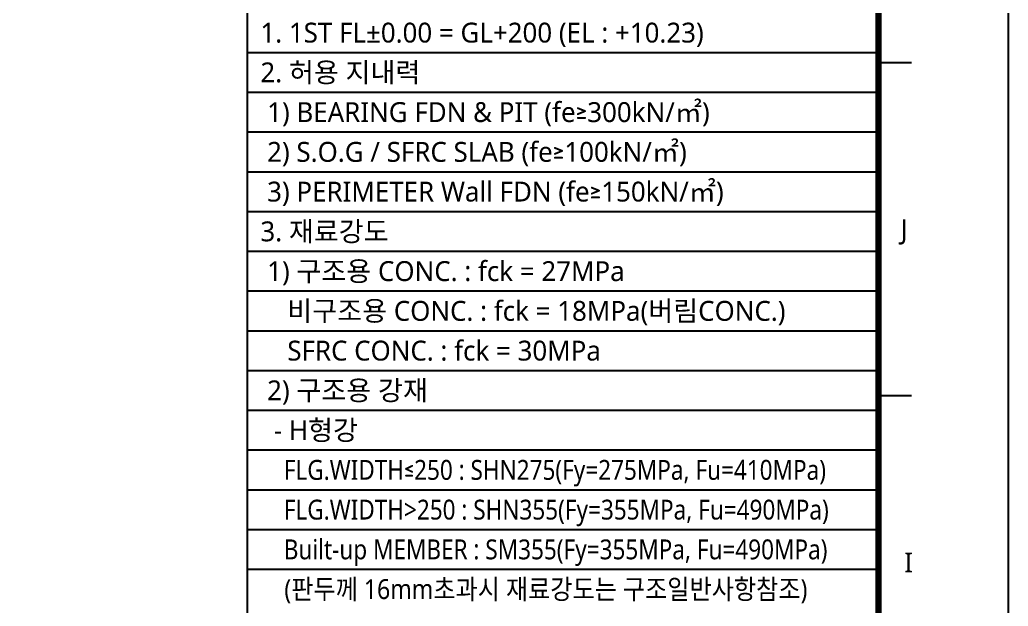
# Model space of a CAD drawing. Header units: millimetres. Extents: x -17369 to 294000, y -718917 to 220315.
# Drawn here: x 241787 to 294000, y -238157 to -207174 of the extents above; entities that cross this region are included whole.
import ezdxf
from ezdxf.enums import TextEntityAlignment as Align

# ---------------------------------------------------------------- set-up
doc = ezdxf.new("R2010")
doc.units = ezdxf.units.MM
doc.header["$LTSCALE"] = 350
doc.layers.get('Defpoints').update_dxf_attribs({"color": 181})
doc.layers.add('FORM$0$KIA-Form$2$A-FORM', color=7, linetype='Continuous')
doc.layers.add('T', color=7, linetype='Continuous')
doc.layers.add('N-plot', color=147, linetype='Continuous', plot=False)
doc.layers.add('X-200-S-COL$0$Defpoint', color=171, linetype='Continuous', plot=False)
doc.styles.add('FORM$0$맑은고딕', font='malgun.ttf')
doc.styles.add('맑은고딕', font='malgun.ttf')

# ---------------------------------------------------------------- blocks, each defined once
blk = doc.blocks.new('X-200-S-COL$0$Form-Bo')
blk.add_lwpolyline([(0, 207900), (294000, 207900), (294000, 0), (0, 0)], close=True)

msp = doc.modelspace()

# ---------------------------------------------------------------- linework, layer by layer
msp.add_lwpolyline([(253797.2, -183049.8), (253797.2, -364035)])
msp.add_lwpolyline([(23653, -194194), (253797.2, -194194), (253797.2, -352117.2), (23653, -352117.2)], close=True)
at = {"layer": 'Defpoints', "color": 3}
msp.add_lwpolyline([(0, -175892.4), (294000, -175892.4), (294000, -383792.4), (0, -383792.4)], close=True, dxfattribs=at)
at = {"layer": 'FORM$0$KIA-Form$2$A-FORM'}
for p, q in [((288897, -209447.8), (287147, -209447.8)), ((288897, -227046.5), (287147, -227046.5))]:
    msp.add_line(p, q, dxfattribs=at)
at = {"layer": 'FORM$0$KIA-Form$2$A-FORM', "color": 6, "const_width": 350}
msp.add_lwpolyline([(287147, -376635), (287147, -183049.8), (8400, -183049.8), (8400, -376635)], close=True, dxfattribs=at)
at = {"layer": 'N-plot', "color": 250}
for p, q in [((253797.2, -208903.3), (287147, -208903.3)), ((253797.2, -208903.3), (287147, -208903.3)), ((253797.2, -211003.3), (287147, -211003.3)), ((253797.2, -211003.3), (287147, -211003.3)), ((253797.2, -213103.3), (287147, -213103.3)), ((253797.2, -213103.3), (287147, -213103.3)), ((253797.2, -215203.3), (287147, -215203.3)), ((253797.2, -215203.3), (287147, -215203.3)), ((253797.2, -217303.3), (287147, -217303.3)), ((253797.2, -217303.3), (287147, -217303.3)), ((253797.2, -219403.3), (287147, -219403.3)), ((253797.2, -219403.3), (287147, -219403.3)), ((253797.2, -221503.3), (287147, -221503.3)), ((253797.2, -221503.3), (287147, -221503.3)), ((253797.2, -223603.3), (287147, -223603.3)), ((253797.2, -223603.3), (287147, -223603.3)), ((253797.2, -225703.3), (287147, -225703.3)), ((253797.2, -225703.3), (287147, -225703.3)), ((253797.2, -227803.3), (287147, -227803.3)), ((253797.2, -227803.3), (287147, -227803.3)), ((253797.2, -229903.3), (287147, -229903.3)), ((253797.2, -229903.3), (287147, -229903.3)), ((253797.2, -232003.3), (287147, -232003.3)), ((253797.2, -232003.3), (287147, -232003.3)), ((253797.2, -234103.3), (287147, -234103.3)), ((253797.2, -234103.3), (287147, -234103.3)), ((253797.2, -236203.3), (287147, -236203.3)), ((253797.2, -236203.3), (287147, -236203.3))]:
    msp.add_line(p, q, dxfattribs=at)
at = {"layer": 'N-plot'}
msp.add_lwpolyline([(253797.2, -204703.2), (253797.2, -364035)], dxfattribs=at)
at = {"layer": 'X-200-S-COL$0$Defpoint'}
msp.add_lwpolyline([(8400, -183049.8), (253797.2, -183049.8), (253797.2, -364035), (8400, -364035)], close=True, dxfattribs=at)

# ---------------------------------------------------------------- block references
msp.add_blockref('X-200-S-COL$0$Form-Bo', (0, -383792.4), dxfattribs=at)

# ---------------------------------------------------------------- texts
at = {"layer": 'FORM$0$KIA-Form$2$A-FORM', "color": 4, "style": 'FORM$0$맑은고딕'}
for s, p in [('J', (288312.9, -218247.1)), ('I', (288502.4, -235845.8))]:
    msp.add_text(s, height=1050, dxfattribs=at).set_placement(p, align=Align.MIDDLE_LEFT)
at = {"layer": 'T', "style": '맑은고딕'}
for s, p in [('1. 1ST FL±0.00 = GL+200 (EL : +10.23)', (254497.2, -207853.3)), ('2. 허용 지내력', (254497.2, -209953.3)), (' 1) BEARING FDN & PIT (fe≥300kN/㎡)', (254497.2, -212053.3)), (' 2) S.O.G / SFRC SLAB (fe≥100kN/㎡)', (254497.2, -214153.3)), (' 3) PERIMETER Wall FDN (fe≥150kN/㎡)', (254497.2, -216253.3)), ('3. 재료강도', (254497.2, -218353.3)), (' 1) 구조용 CONC. : fck = 27MPa', (254497.2, -220453.3)), ('    비구조용 CONC. : fck = 18MPa(버림CONC.)', (254497.2, -222553.3)), ('    SFRC CONC. : fck = 30MPa', (254497.2, -224653.3)), (' 2) 구조용 강재', (254497.2, -226753.3)), ('  - H형강           ', (254497.2, -228853.3))]:
    msp.add_text(s, height=1050, dxfattribs=at).set_placement(p, align=Align.MIDDLE_LEFT)
for s, width, p in [('    FLG.WIDTH≤250 : SHN275(Fy=275MPa, Fu=410MPa)', 0.87, (254497.2, -230953.3)), ('    FLG.WIDTH>250 : SHN355(Fy=355MPa, Fu=490MPa)', 0.87, (254497.2, -233053.3)), ('    Built-up MEMBER : SM355(Fy=355MPa, Fu=490MPa)', 0.87, (254497.2, -235153.3)), ('    (판두께 16mm초과시 재료강도는 구조일반사항참조)', 0.89, (254497.2, -237253.3))]:
    msp.add_text(s, height=1050, dxfattribs=dict(at, width=width)).set_placement(p, align=Align.MIDDLE_LEFT)

doc.saveas('drawing.dxf')
